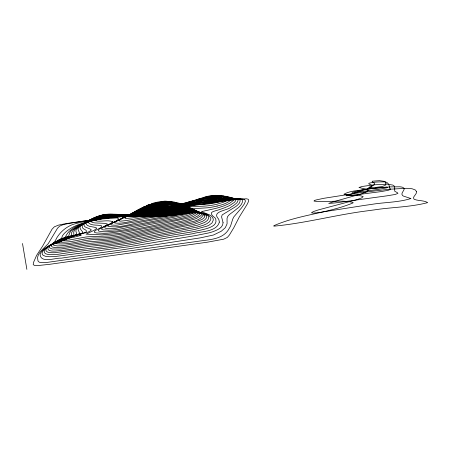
<?xml version="1.0" encoding="UTF-8"?>
<svg xmlns="http://www.w3.org/2000/svg" width="450" height="450" viewBox="0 0 450 450"><rect width="100%" height="100%" fill="white"/><g stroke="black" fill="none" stroke-linecap="round" stroke-linejoin="round"><path stroke-width="0.67" d="M174.763 202.854L171.287 204.283L164.672 205.852A26.713 5.051 -9.6 0 1 161.803 206.387L159.953 206.702A34.453 6.514 -9.6 0 1 156.026 207.304L148.5 208.159L144.045 208.187M143.713 206.899L148.185 205.234A14.901 2.818 -9.6 0 1 149.524 204.874L157.815 203.164A26.151 4.944 -9.6 0 1 161.634 202.579L163.474 202.337A22.207 4.196 -9.6 0 1 166.725 201.982L172.581 201.746L175.016 202.309A6.688 1.266 -9.6 0 1 174.763 202.854M177.593 205.346L170.049 207.534L158.304 209.734A59.456 11.244 -9.6 0 1 151.268 210.78L138.819 211.916L136.912 211.523L136.727 211.005L137.199 210.386A16.262 3.077 -9.6 0 1 138.122 209.745A16.447 3.111 -9.6 0 1 139.118 209.227A15.975 3.021 -9.6 0 1 141.649 208.215L148.438 206.336L157.252 204.632A36.495 6.902 -9.6 0 1 162.276 203.867L172.654 202.821L178.824 203.102M148.944 204.615L157.641 202.579A20.723 3.921 -9.6 0 1 160.999 202.05A18.692 3.533 -9.6 0 1 165.201 201.549L168.345 201.341A10.941 2.07 -9.6 0 1 169.403 201.324L171.951 201.729A5.113 0.968 -9.6 0 1 172.001 201.898A5.04 0.951 -9.6 0 1 171.743 202.213L163.789 204.553A21.504 4.067 -9.6 0 1 160.689 205.121L159.137 205.38A25.341 4.792 -9.6 0 1 156.572 205.751L149.844 206.415L146.79 206.19A5.349 1.012 -9.6 0 1 146.616 205.774L146.919 205.493A7.622 1.44 -9.6 0 1 148.961 204.615M91.367 220.939L81.219 224.679L74.593 228.87A91.575 17.314 -9.6 0 0 72.248 231.412L71.516 232.937L71.291 235.884L69.919 237.572L67.016 238.978L55.581 242.803A28.839 5.456 -9.6 0 0 53.674 243.585L49.517 245.88A39.111 7.397 -9.6 0 0 47.992 247.309C46.204 253.828 61.155 249.896 64.164 250.228C76.286 248.529 88.324 246.156 100.564 245.407A107.972 20.419 -9.6 0 0 105.677 244.918L118.418 243.377L133.56 240.851L161.246 235.378L194.383 229.528L206.769 226.215A19.974 3.78 -9.6 0 0 209.194 225.101L212.029 222.924L213.21 220.236A116.578 22.044 -9.6 0 0 213.204 219.156A104.406 19.744 -9.6 0 0 212.968 218.273A110.953 20.981 -9.6 0 0 211.967 216.72L211.118 215.921A91.778 17.353 -9.6 0 0 209.492 214.875L201.493 211.635L215.488 208.446A23.518 4.449 -9.6 0 0 218.773 207.579L224.257 205.785L229.556 203.377L233.078 200.689L233.775 199.44L233.708 198.726L231.654 197.657L226.969 197.426L211.433 199.08L175.539 205.464L165.729 207.703L160.971 209.391A7.774 1.468 -9.6 0 0 160.29 210.223C169.346 212.192 179.201 209.475 188.533 210.426A44.691 8.449 -9.6 0 1 191.447 210.606A47.076 8.904 -9.6 0 1 193.821 210.864L194.254 210.926A38.548 7.29 -9.6 0 1 195.103 211.067L196.633 211.584L186.857 213.486A114.345 21.622 -9.6 0 1 181.322 214.301L161.466 216.574A33.773 6.384 -9.6 0 1 156.639 216.793L141.812 216.321A66.881 12.645 -9.6 0 0 138.814 216.253C116.483 216.422 92.076 216.461 72.894 229.421C68.732 231.182 69.722 235.991 67.101 238.584C63.073 241.031 58.32 241.847 54.023 243.709A31.922 6.036 -9.6 0 0 51.694 244.732L47.655 247.202A48.071 9.09 -9.6 0 0 46.305 248.586C44.37 251.117 48.246 252.765 50.321 252.613A17.584 3.324 -9.6 0 0 54.788 252.709C80.528 249.221 106.453 246.803 132.12 242.679A95.766 18.107 -9.6 0 0 137.486 241.684L157.567 237.757A129.487 24.486 -9.6 0 1 168.12 235.851C180.776 233.505 193.663 232.183 206.1 228.752C210.308 227.514 217.316 225.163 215.826 219.471A146.734 27.748 -9.6 0 0 215.167 218.031C206.561 211.297 214.054 211.781 220.956 209.064A41.782 7.903 -9.6 0 0 223.397 208.204A38.363 7.256 -9.6 0 0 225.529 207.382L227.447 206.561A45.782 8.657 -9.6 0 0 229.944 205.341L234.017 202.641A60.204 11.385 -9.6 0 0 235.226 201.386L235.958 199.789L235.581 198.877L232.391 197.921L225.782 198.034L215.584 199.164L195.407 202.32L165.364 207.782L155.509 210.268L147.229 213.744L143.888 214.684L135.186 215.752L109.924 217.603L101.689 218.79L92.053 220.894M159.891 214.954L158.844 215.449L159.412 215.826M97.273 217.401L91.086 219.431L85.641 222.407A42.834 8.1 -9.6 0 0 84.263 223.785C82.524 228.032 89.584 227.644 91.373 229.961L89.483 231.491A13.629 2.576 -9.6 0 1 86.833 232.521L67.612 236.711L62.516 238.213A10.839 2.047 -9.6 0 0 60.846 238.989A10.44 1.974 -9.6 0 0 60.452 239.248L59.996 239.732A8.544 1.614 -9.6 0 0 60.289 240.3L60.666 240.435A7.678 1.451 -9.6 0 0 62.466 240.632L69.097 240.036L85.478 237.077A11.711 2.216 -9.6 0 1 88.222 236.773L109.198 235.963L126.506 233.618L186.868 221.501L196.251 218.593L200.768 215.736A38.306 7.245 -9.6 0 0 201.516 214.256C200.88 211.444 196.993 211.489 194.715 211.061A28.761 5.439 -9.6 0 0 189.844 210.881L183.814 211.134A36.968 6.992 -9.6 0 0 181.738 211.297L143.218 215.426L114.418 215.218L106.459 215.752L100.08 216.748A12.803 2.419 -9.6 0 0 97.279 217.401M159.986 214.931L168.114 213.705L178.386 213.193M217.091 206.061L213.502 206.843A16.296 3.083 -9.6 0 1 207.315 207.816L198.619 208.35L175.326 208.153L171.321 207.849L170.567 207.568L170.556 207.163C186.542 201.87 203.58 199.547 220.286 197.303C239.259 194.94 230.445 202.854 219.482 205.425A17.286 3.268 -9.6 0 1 217.091 206.061M153.304 211.157L124.864 215.347A5.833 1.103 -9.6 0 1 123.103 215.438C114.367 214.408 103.719 212.243 96.446 217.868L96.542 218.087A12.521 2.368 -9.6 0 0 97.414 218.554L103.056 218.903L116.944 217.907L118.406 218.52L117.737 219.954A24.474 4.629 -9.6 0 1 116.218 221.062L112.438 222.992L110.959 224.213L111.212 224.843L111.847 225.062L115.492 225.219A11.773 2.228 -9.6 0 0 117.337 225.096C139.714 220.888 162.422 217.755 184.477 212.04A18.298 3.459 -9.6 0 0 187.273 210.949L188.662 210.229A19.311 3.651 -9.6 0 0 190.001 209.216L190.367 208.344L189.54 207.456A22.483 4.252 -9.6 0 0 181.299 206.505L171.056 207.27L156.285 209.233A101.464 19.187 -9.6 0 0 150.407 210.156C141.238 211.916 131.406 212.687 123.317 217.794A59.181 11.188 -9.6 0 1 120.105 219.42L107.983 224.938L104.636 227.289L104.985 228.004L105.711 228.274L110.464 228.594A19.401 3.667 -9.6 0 0 115.386 228.313C139.056 223.982 162.9 219.949 186.317 214.38A19.423 3.673 -9.6 0 0 189.827 213.053L192.195 211.764A22.899 4.331 -9.6 0 0 193.393 210.578L193.534 209.908L192.887 209.081A26.617 5.034 -9.6 0 0 191.351 208.434L188.977 208.001A24.497 4.635 -9.6 0 0 184.635 207.787L168.03 209.138L111.229 217.035M129.398 214.537L224.443 200.542L238.641 198.996L242.499 198.973L244.643 199.496L245.453 201.026L244.434 203.788L241.588 207.81L233.888 216.804L232.751 219.043L230.653 225.787A244.007 46.142 -9.6 0 1 229.331 228.212C223.493 239.608 209.756 239.484 198.816 241.183L47.503 262.344L41.979 262.642L39.24 262.215L38.008 261.011L37.575 257.906A177.564 33.576 -9.6 0 1 38.081 255.713A195.429 36.956 -9.6 0 1 39.021 253.766L39.262 253.373A205.155 38.796 -9.6 0 1 40.404 251.764A199.333 37.693 -9.6 0 1 41.451 250.521A171.394 32.411 -9.6 0 1 42.609 249.306L48.291 243.613L57.521 228.195L59.659 226.131L62.679 224.854L68.304 223.509L96.424 219.156A297.979 56.346 -9.6 0 1 107.589 217.541M155.678 210.836L237.431 199.384L246.459 198.782L248.197 199.26L248.715 200.047L248.406 201.735L247.084 204.458L239.259 217.063L233.736 227.852L229.421 234.99L227.295 237.442L223.678 239.192L207.394 242.19L49.438 264.336L37.423 265.618L34.622 265.494L33.204 264.656L33.508 262.457L36.54 255.499L42.682 246.032L51.958 229.314L54.315 226.834L58.584 225.096L65.531 223.678L108.321 217.53M126.517 214.987C109.147 217.592 91.524 219.324 74.531 223.959A13.939 2.638 -9.6 0 0 71.904 224.859C65.7 227.385 60.356 231.964 56.897 237.701A256.016 48.414 -9.6 0 0 55.924 239.619C54.287 243.726 49.5 244.929 46.243 247.404A76.252 14.417 -9.6 0 0 44.505 248.676L42.249 250.813A117.821 22.281 -9.6 0 0 41.276 252.051L40.596 253.226A114.334 21.617 -9.6 0 0 40.106 254.762C41.079 263.571 55.969 257.597 61.076 258.182C77.985 255.679 94.927 253.423 111.892 251.291A171.023 32.338 -9.6 0 0 119.312 250.262L200.334 237.864L213.458 235.018L221.299 231.216L225.315 227.672L227.07 223.847L227.047 218.469L227.559 216.619L229.32 214.599L234.664 210.6A216.371 40.916 -9.6 0 0 236.779 208.884C242.257 205.391 246.532 196.987 236.188 198.849C210.589 200.97 185.304 205.909 159.902 209.593A169.251 32.006 -9.6 0 0 150.626 211.174L136.71 213.654A48.122 9.101 -9.6 0 1 132.064 214.397L108.591 217.502M164.368 201.195L164.914 201.161A8.207 1.552 -9.6 0 1 165.696 201.133L167.771 201.336A3.234 0.613 -9.6 0 1 167.856 201.448A3.139 0.596 -9.6 0 1 167.681 201.69L165.251 202.573A8.359 1.581 -9.6 0 1 164.323 202.809L163.041 203.096A14.068 2.661 -9.6 0 1 156.24 204.176C153.259 204.789 148.151 204.39 154.266 202.821A9.754 1.845 -9.6 0 1 155.391 202.551A12.482 2.363 -9.6 0 1 164.351 201.206M107.55 214.583C106.149 214.324 98.578 215.843 102.994 216.523A7.594 1.434 -9.6 0 0 104.254 216.529L109.688 215.736A2.807 0.529 -9.6 0 0 110.548 215.398L110.852 214.976L110.216 214.695A7.526 1.423 -9.6 0 0 107.544 214.583M215.674 195.317L213.3 195.429A10.041 1.901 -9.6 0 0 207.658 196.296L203.889 197.359A4.174 0.787 -9.6 0 0 203.276 197.741L203.659 198.281L205.695 198.501A10.125 1.912 -9.6 0 0 207.607 198.467L214.009 197.528A5.844 1.103 -9.6 0 0 215.921 196.942L217.356 196.155A6.008 1.136 -9.6 0 0 215.719 195.306M130.882 216.394L153.489 216.585A41.276 7.808 -9.6 0 0 158.653 216.231C174.319 216.203 193.039 208.434 207.748 215.572A70.678 13.365 -9.6 0 1 208.491 216.63L208.693 217.732A72.467 13.703 -9.6 0 1 208.406 218.897L207.276 220.539L204.862 222.345L197.814 225.067L186.002 227.762L157.719 232.909A108.079 20.436 -9.6 0 0 152.224 234L120.482 240.176L109.361 241.599L86.563 243.624L64.418 247.072L55.029 247.545L52.402 247.061L51.002 245.739L52.453 243.844L55.935 241.965L75.313 235.569L76.624 233.921L75.876 230.991L76.146 229.523L79.312 226.119L86.293 222.294L96.587 219.021L104.417 217.502L112.393 216.624L121.089 216.242L150.536 216.366L190.8 212.439A29.7 5.614 -9.6 0 1 194.608 212.389C200.002 212.985 208.131 212.383 210.791 218.115A88.689 16.768 -9.6 0 1 210.606 219.859L209.329 221.861L206.786 223.751L203.518 225.197L197.207 227.059L126.101 240.705L111.133 242.848L86.406 245.233L60.722 249.03L52.121 249.013L49.376 247.697A30.78 5.822 -9.6 0 1 49.635 246.099L49.978 245.706A32.766 6.193 -9.6 0 1 51.593 244.451L56.222 242.207L69.109 238.106L72.776 236.447L73.867 235.198L73.733 231.981L74.514 230.062L77.023 227.486L81.096 224.826L89.747 221.226L101.149 218.385L110.908 217.046L121.573 216.411L147.893 216.883L157.506 216.664L189.169 213.21L196.419 212.799L201.803 213.143L204.182 213.84L206.072 215.111L206.736 216.99A59.867 11.323 -9.6 0 1 206.286 218.211L204.705 219.954L202.433 221.411L193.596 224.471L155.981 231.756A100.406 18.984 -9.6 0 0 150.497 232.864L131.979 236.768L118.654 239.046L107.573 240.345L88.521 241.796L62.713 245.7L57.606 245.942L54.039 245.441L52.858 244.356L53.651 243.084A23.321 4.41 -9.6 0 1 55.53 241.875L56.846 241.245A21.673 4.101 -9.6 0 1 59.242 240.294L74.036 236.109L78.407 234.439L79.487 233.004L77.912 228.943L79.352 226.558L84.69 222.902L91.243 220.219L99.433 218.025L109.524 216.534L119.616 216.028L130.764 216.259M178.459 213.199L180.107 213.553L177.143 214.537A11.464 2.166 -9.6 0 1 175.129 214.898L173.031 215.213A21.69 4.101 -9.6 0 1 168.502 215.741A20.79 3.932 -9.6 0 1 167.237 215.848A21.285 4.027 -9.6 0 1 165.336 215.972L159.643 215.876M200.559 200.604L197.865 200.126L197.629 199.401A5.743 1.086 -9.6 0 1 198.236 199.007L206.252 196.858A20.233 3.825 -9.6 0 1 210.51 196.127L219.201 195.379L221.271 195.761L221.591 196.228L221.259 196.808A13.213 2.498 -9.6 0 1 220.359 197.454L216.782 198.872A8.657 1.637 -9.6 0 1 213.907 199.581L205.329 200.627A19.108 3.611 -9.6 0 1 200.571 200.599M22.5 243.506L26.871 269.359M143.961 208.215A7.476 1.412 -9.6 0 1 143.769 206.893M178.875 203.091A10.598 2.002 -9.6 0 1 177.688 205.341M223.065 222.638C223.071 227.807 217.243 229.978 213.244 231.57A17.544 3.319 -9.6 0 1 208.586 232.959L195.474 235.586L136.35 245.486A127.952 24.193 -9.6 0 1 128.903 246.741L54.928 256.551L49.669 256.736L45.444 256.286L43.037 255.24L42.294 254.244L42.126 253.136A78.626 14.867 -9.6 0 1 42.424 251.949L43.138 250.746A80.882 15.294 -9.6 0 1 44.286 249.463L47.177 247.213A46.356 8.764 -9.6 0 1 49.551 245.869C54.394 243.36 61.155 242.066 62.409 235.896A152.73 28.879 -9.6 0 1 64.328 233.426C70.071 227.424 78.142 224.449 85.939 222.148A26.814 5.068 -9.6 0 1 89.843 221.124L99.939 219.043A39.831 7.532 -9.6 0 1 104.389 218.312L131.034 215.1L146.79 211.939A78.598 14.861 -9.6 0 1 149.625 211.326C174.122 206.482 198.861 202.843 223.594 199.457C226.682 199.884 244.221 195.058 239.248 203.22A106.532 20.143 -9.6 0 1 237.791 204.851A101.7 19.232 -9.6 0 1 235.828 206.544L222.199 214.903L221.563 216.816L223.065 222.638M87.958 222.075C90.613 226.333 97.284 224.37 101.616 225.844C102.167 228.639 95.203 229.14 94.219 231.891L94.793 232.526L96.384 232.931L103.286 233.319A33.885 6.407 -9.6 0 0 107.398 233.218C134.977 230.282 162.09 223.509 189.231 217.912A20.087 3.797 -9.6 0 0 193.843 216.225L197.387 214.065A30.561 5.777 -9.6 0 0 198.27 212.653L198.096 211.894A33.879 6.407 -9.6 0 0 196.869 210.915L192.341 209.874A27.191 5.141 -9.6 0 0 188.184 209.689C169.178 210.06 150.531 214.83 131.513 215.044C117.444 214.864 101.886 212.602 89.302 220.309A31.213 5.901 -9.6 0 0 88.239 221.406L87.958 222.075M139.798 209.306L140.293 209.841A7.335 1.389 -9.6 0 0 141.03 210.004L146.081 209.919L154.749 208.901A44.944 8.499 -9.6 0 0 159.114 208.237L170.747 205.948L177.086 203.704A8.269 1.564 -9.6 0 0 177.547 202.961L174.797 202.247L167.946 202.506A24.536 4.641 -9.6 0 0 166.399 202.657L162.411 203.147A31.174 5.895 -9.6 0 0 157.123 203.951L147.842 205.864L141.964 207.754A12.617 2.385 -9.6 0 0 140.799 208.339A11.644 2.199 -9.6 0 0 140.096 208.845L139.798 209.306M191.959 209.126L191.818 209.739A20.987 3.966 -9.6 0 1 190.704 210.825L188.544 212.001A18.934 3.578 -9.6 0 1 185.394 213.21L173.52 216.203L149.012 220.629A66.06 12.493 -9.6 0 0 144.371 221.518C132.339 223.262 119.829 228.684 107.736 226.215L107.696 225.827C112.348 221.895 118.901 220.871 123.75 217.035C142.537 210.341 163.086 209.076 182.852 207.146A23.501 4.444 -9.6 0 1 187.875 207.366A23.929 4.522 -9.6 0 1 190.001 207.771A24.66 4.663 -9.6 0 1 191.385 208.367L191.959 209.126M368.213 190.288L367.144 191.554L361.693 193.748L331.712 202.275L328.714 203.456L335.188 202.916L387.028 195.817L395.055 194.49L397.924 193.41L397.547 192.803L394.712 191.199L394.701 186.919L394.127 185.94L392.839 185.085L387.169 184.162L375.57 184.742A45.444 8.595 -9.6 0 0 370.311 185.31L362.104 186.497L358.965 187.493L366.424 189.236L368.213 190.288M385.931 183.746L385.155 185.462L381.966 186.576L375.064 187.509L368.646 187.526L373.584 185.119L374.704 184.146L374.377 183.189L372.15 181.614L372.386 181.176L379.53 180.653L384.255 181.344A27.422 5.186 -9.6 0 1 385.132 181.834L385.858 183.06A88.942 16.819 -9.6 0 1 385.931 183.746M219.347 222.109C216.653 232.183 200.734 231.238 192.51 233.786C173.857 236.644 155.273 239.884 136.761 243.518A103.629 19.598 -9.6 0 1 131.124 244.524C106.999 248.524 82.575 250.352 58.432 254.239A23.192 4.388 -9.6 0 1 55.17 254.498C52.071 254.711 42.047 255.532 44.601 249.868A60.846 11.503 -9.6 0 1 45.759 248.558C51.013 242.572 62.471 244.17 65.599 236.548C70.65 225.872 84.279 223.194 94.584 220.292A29.244 5.529 -9.6 0 1 101.036 218.987C117.484 216.023 134.589 216.9 150.525 211.281A39.718 7.509 -9.6 0 1 152.589 210.752L179.117 205.611L223.189 198.883L232.453 198.236L236.081 198.54L237.195 198.922L238.129 200.166L237.364 202.095A77.777 14.709 -9.6 0 1 235.851 203.749L234.248 205.048A67.894 12.836 -9.6 0 1 231.435 206.843C227.526 210.864 211.033 210.994 218.548 219.032A236.874 44.792 -9.6 0 1 218.953 220.061L219.347 222.109M416.481 191.728C417.054 194.496 411.739 196.948 414.09 199.266C418.359 201.004 423.473 200.244 427.5 202.444L427.449 202.674C410.304 207.186 392.091 207.146 374.535 209.863A97.425 18.422 -9.6 0 0 368.117 210.735C336.532 214.633 305.421 223.262 273.842 226.17L273.791 225.743C298.924 214.611 327.628 213.407 352.997 202.939L353.115 202.455C340.498 199.412 326.947 202.781 314.077 201.105L314.19 200.638L315.894 200.008L323.623 198.332L357.486 193.028L389.149 189.242L406.361 188.308A29.07 5.496 -9.6 0 1 412.402 188.854L415.524 190.08L416.481 191.728M410.844 198.529C398.312 202.579 383.912 202.191 370.704 204.542A118.924 22.489 -9.6 0 0 364.939 205.341L318.617 212.602L313.312 213.12L311.445 212.805L313.273 211.612L318.381 209.908L356.316 199.817L361.586 197.955L363.173 196.639C357.277 194.006 350.061 196.183 343.924 194.231C351.034 190.142 361.136 190.609 369.354 188.899A88.127 16.667 -9.6 0 1 377.589 187.965L390.488 186.891L399.729 186.795A19.654 3.718 -9.6 0 1 402.677 187.307C407.154 189.051 399.909 192.724 402.446 195.407A37.271 7.048 -9.6 0 0 403.56 196.127L410.844 198.529M390.262 189.039L389.886 189.63L388.311 190.271L381.381 191.565L352.367 195.317L346.011 195.744L367.189 188.949L370.676 187.425L372.144 186.131C372.156 184.393 368.263 184.725 368.843 183.291C373.5 181.958 378.456 181.856 383.282 181.901C387.253 181.266 389.469 184.151 389.452 187.644A67.883 12.836 -9.6 0 0 389.773 188.207L390.262 189.039M85.843 223.346C87.109 227.351 93.054 226.288 96.289 227.818A9.99 1.89 -9.6 0 1 96.66 228.33L94.269 230.22L86.062 234.152L101.998 234.877L118.828 233.505L179.364 221.743L190.277 219.099A20.047 3.791 -9.6 0 0 195.278 217.288C196.942 216.332 200.43 215.123 199.676 212.648A37.052 7.009 -9.6 0 0 198.371 211.596L193.511 210.482A27.984 5.293 -9.6 0 0 189 210.296C170.213 210.713 151.763 215.393 132.941 215.314C117.788 215.049 101.132 212.968 87.587 221.237A36.894 6.975 -9.6 0 0 86.237 222.542L85.843 223.346M114.609 222.542L114.744 223.003C123.767 224.123 132.773 220.388 141.699 219.257A87.817 16.605 -9.6 0 1 145.822 218.498L171.754 213.913L184.449 210.544A17.482 3.308 -9.6 0 0 186.654 209.571A17.792 3.364 -9.6 0 0 188.106 208.643L188.696 207.343L186.801 206.325A21.532 4.072 -9.6 0 0 182.694 205.864A21.088 3.988 -9.6 0 0 179.409 205.881L159.727 207.968A78.373 14.822 -9.6 0 0 154.08 208.834L141.761 211.05L132.356 213.508L120.994 219.144L119.424 220.202L119.368 220.939A4.607 0.872 -9.6 0 0 120.87 221.136L126.512 220.545L140.895 217.98A127.519 24.114 -9.6 0 1 145.586 217.164L171.833 212.569L183.403 209.407A16.464 3.111 -9.6 0 0 186.188 208.007L187.059 206.601L185.479 205.689A20.003 3.78 -9.6 0 0 182.036 205.245A19.755 3.735 -9.6 0 0 179.078 205.217L161.314 206.977A65.227 12.336 -9.6 0 0 155.604 207.844C140.884 209.205 126.968 214.824 114.609 222.542M204.93 215.843L204.249 217.536L202.106 219.42L194.648 222.531L182.188 225.45L154.237 230.648A92.784 17.544 -9.6 0 0 148.725 231.778C132.075 235.558 115.239 238.956 98.128 239.558C83.7 239.113 69.525 245.683 55.277 243.54A16.729 3.161 -9.6 0 1 54.928 242.612L57.324 240.767A19.328 3.656 -9.6 0 1 61.031 239.271C66.392 237.499 71.961 236.498 77.383 234.962C78.941 234.129 82.614 234.157 82.688 231.874C80.432 229.477 77.991 226.749 82.446 224.314C101.576 212.265 125.061 216.765 146.391 216.146A44.578 8.432 -9.6 0 0 151.937 215.826L188.336 212.057A31.41 5.94 -9.6 0 1 193.483 211.95C197.162 212.389 203.349 211.567 204.93 215.843M81.203 235.013L78.975 235.907A16.324 3.088 -9.6 0 1 77.304 236.379A17.961 3.397 -9.6 0 1 73.721 237.24L71.19 237.735A8.955 1.693 -9.6 0 1 68.057 238.202L67.213 238.275A5.169 0.979 -9.6 0 1 66.594 238.309L65.413 238.281A3.521 0.664 -9.6 0 1 64.851 238.123A3.578 0.675 -9.6 0 1 64.794 237.938L66.06 237.212A6.277 1.187 -9.6 0 1 67.056 236.88L69.666 236.227A11.419 2.16 -9.6 0 1 72.27 235.738A14.501 2.739 -9.6 0 1 78.199 234.996A10.131 1.912 -9.6 0 1 80.094 234.889L81.203 235.013M229.421 197.955L228.774 199.153A31.253 5.912 -9.6 0 1 227.762 200.014L223.301 202.303L216.382 204.39A13.472 2.548 -9.6 0 1 213.272 205.026C203.912 206.769 194.355 206.449 184.894 205.999C171.945 205.611 187.357 202.303 190.817 201.578A72.726 13.753 -9.6 0 1 193.005 201.099L195.739 200.526A55.131 10.423 -9.6 0 1 206.865 198.461A48.983 9.264 -9.6 0 1 209.593 198.028L219.009 196.813L225.484 196.521A13.478 2.548 -9.6 0 1 227.779 196.768L229.101 197.308L229.421 197.955M112.787 221.76C109.997 225.163 104.377 225.276 101.537 228.769L101.88 229.472L103.05 229.871L108.523 230.186A23.107 4.371 -9.6 0 0 112.567 230.006L114.772 229.821A20.835 3.938 -9.6 0 0 118.952 229.326L147.15 223.706A65.576 12.403 -9.6 0 1 150.069 223.132L175.523 218.458L187.262 215.556A19.777 3.741 -9.6 0 0 191.132 214.104C192.476 213.351 196.031 212.124 194.737 210.077A28.789 5.445 -9.6 0 0 193.365 209.301L190.086 208.631A25.481 4.821 -9.6 0 0 185.276 208.434C165.774 209.019 146.672 213.846 127.209 214.813A24.373 4.607 -9.6 0 1 125.156 214.779C114.716 214.155 103.348 212.873 93.836 218.115A19.772 3.741 -9.6 0 0 92.964 219.291L93.431 220.084A20.081 3.797 -9.6 0 0 95.034 220.686C100.761 222.221 107.483 219.499 112.787 221.76M129.791 215.218C131.816 217.119 135.917 215.263 138.611 215.364A52.104 9.855 -9.6 0 0 140.062 215.167L163.53 211.523L177.311 208.496A15.739 2.976 -9.6 0 0 179.184 207.906L183.015 206.134A12.729 2.408 -9.6 0 0 183.634 205.284L182.441 204.39A16.498 3.122 -9.6 0 0 179.117 203.968L171.861 204.238L162.641 205.284A48.184 9.112 -9.6 0 0 155.88 206.314C148.011 207.787 139.798 208.873 132.677 212.76A40.455 7.65 -9.6 0 0 130.663 214.166L130.528 214.284A30.814 5.827 -9.6 0 0 130.174 214.633L129.791 215.218M203.192 215.055C199.581 221.687 189.996 221.597 183.527 223.712C173.216 225.855 162.804 227.464 152.488 229.567A85.163 16.104 -9.6 0 0 146.914 230.726C130.618 234.484 114.109 237.757 97.335 238.067C83.863 237.386 70.661 243.754 57.381 241.886A12.859 2.43 -9.6 0 1 57.336 240.975L58.646 239.996A15.502 2.931 -9.6 0 1 60.975 238.956L84.949 232.588A9.894 1.873 -9.6 0 0 86.231 231.857C87.491 229.922 83.492 229.416 82.676 228.043C79.301 221.766 94.984 218.548 99.574 217.237C112.044 214.509 124.853 215.764 137.481 215.944C153.169 216.067 168.615 212.963 184.202 211.736A33.688 6.367 -9.6 0 1 187.318 211.545L191.16 211.438A29.464 5.574 -9.6 0 1 195.913 211.618C198.371 212.051 202.483 212.046 203.192 215.055M133.521 212.923C135.737 215.038 140.186 213.193 143.218 213.249A52.971 10.018 -9.6 0 0 145.749 212.929L146.993 212.76A87.857 16.616 -9.6 0 0 156.066 211.438L168.559 209.227L177.412 206.994A13.461 2.548 -9.6 0 0 179.814 206.072L181.333 205.189A11.182 2.115 -9.6 0 0 181.761 204.446L181.215 203.917A14.237 2.694 -9.6 0 0 179.336 203.479L171.906 203.535L162.112 204.615A42.024 7.948 -9.6 0 0 156.156 205.537L141.773 208.671A18.101 3.42 -9.6 0 0 138.291 209.857L135.276 211.309A24.514 4.635 -9.6 0 0 134.404 211.905L133.521 212.923M186.817 202.978L187.228 203.518L189.45 203.985A46.221 8.741 -9.6 0 0 191.031 204.159L191.655 204.216A53.477 10.114 -9.6 0 0 195.137 204.418C201.628 204.654 208.159 204.266 214.537 203.018C216.883 202.247 228.718 200.289 226.406 196.543A12.437 2.351 -9.6 0 0 222.547 196.065L208.969 197.494A39.825 7.532 -9.6 0 0 200.526 199.013L191.475 201.099A14.147 2.677 -9.6 0 0 188.691 201.938L187.56 202.41A5.698 1.08 -9.6 0 0 186.817 202.978M124.937 217.884L125.083 218.278L126.101 218.475L131.698 217.963L168.143 211.984L180.399 208.986L184.624 207.079L185.372 205.869C175.961 202.472 165.049 206.381 155.261 207.152C146.334 208.834 136.896 209.976 129.015 214.836A122.062 23.079 -9.6 0 0 127.406 215.848L124.937 217.884M90.326 220.523L90.703 221.619L92.891 222.547A26.843 5.074 -9.6 0 0 95.428 222.958L105.3 223.357L107.415 224.044L106.262 225.248L99.399 229.011L98.201 230.287A13.297 2.514 -9.6 0 0 99.281 231.232L103.388 231.722A27.816 5.259 -9.6 0 0 107.764 231.722L116.994 230.985L126.647 229.444L149.844 224.539L177.069 219.487L188.229 216.731A19.997 3.78 -9.6 0 0 192.465 215.162L195.812 213.159A27.619 5.22 -9.6 0 0 196.684 211.843L196.268 210.808A31.157 5.889 -9.6 0 0 194.782 209.976L191.205 209.256A26.348 4.984 -9.6 0 0 187.391 209.07L176.085 209.722L135.062 214.644A26.899 5.085 -9.6 0 1 130.843 214.83C117.681 214.875 102.983 212.096 91.187 219.398A25.476 4.815 -9.6 0 0 90.439 220.258L90.326 220.523M192.459 201.24L193.269 201.971L196.194 202.444A30.184 5.709 -9.6 0 0 201.887 202.607L208.389 202.202L214.554 201.257A10.339 1.952 -9.6 0 0 217.468 200.559C219.167 199.873 226.046 198.456 223.746 195.998A10.631 2.008 -9.6 0 0 220.612 195.671L209.981 196.734A29.019 5.49 -9.6 0 0 207.472 197.145A28.271 5.344 -9.6 0 0 205.881 197.426A29.948 5.664 -9.6 0 0 203.316 197.916L193.23 200.638A6.171 1.164 -9.6 0 0 192.549 201.105L192.459 201.24M387.326 187.453L387.281 187.537A2.312 0.439 -9.6 0 1 386.854 187.791L377.916 189.484L356.878 192.178L352.091 192.375L364.719 189.309L386.533 187.082A4.956 0.939 -9.6 0 1 387.146 187.234L387.326 187.453"/></g></svg>
